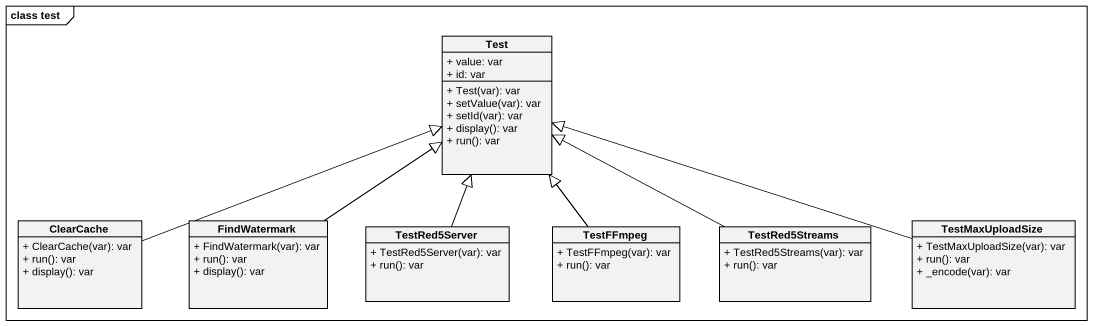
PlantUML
@startuml
mainframe class test
hide circle
hide empty members
skinparam classAttributeIconSize 0
class Test {
  + value: var
  + id: var
  + Test(var): var
  + setValue(var): var
  + setId(var): var
  + display(): var
  + run(): var
}
class ClearCache {
  + ClearCache(var): var
  + run(): var
  + display(): var
}
class FindWatermark {
  + FindWatermark(var): var
  + run(): var
  + display(): var
}
class TestRed5Server {
  + TestRed5Server(var): var
  + run(): var
}
class TestFFmpeg {
  + TestFFmpeg(var): var
  + run(): var
}
class TestRed5Streams {
  + TestRed5Streams(var): var
  + run(): var
}
class TestMaxUploadSize {
  + TestMaxUploadSize(var): var
  + run(): var
  + _encode(var): var
}
ClearCache -right-|> Test
FindWatermark -up-|> Test
TestRed5Server -up-|> Test
TestFFmpeg -up-|> Test
TestRed5Streams -left-|> Test
TestMaxUploadSize -left-|> Test
@enduml
